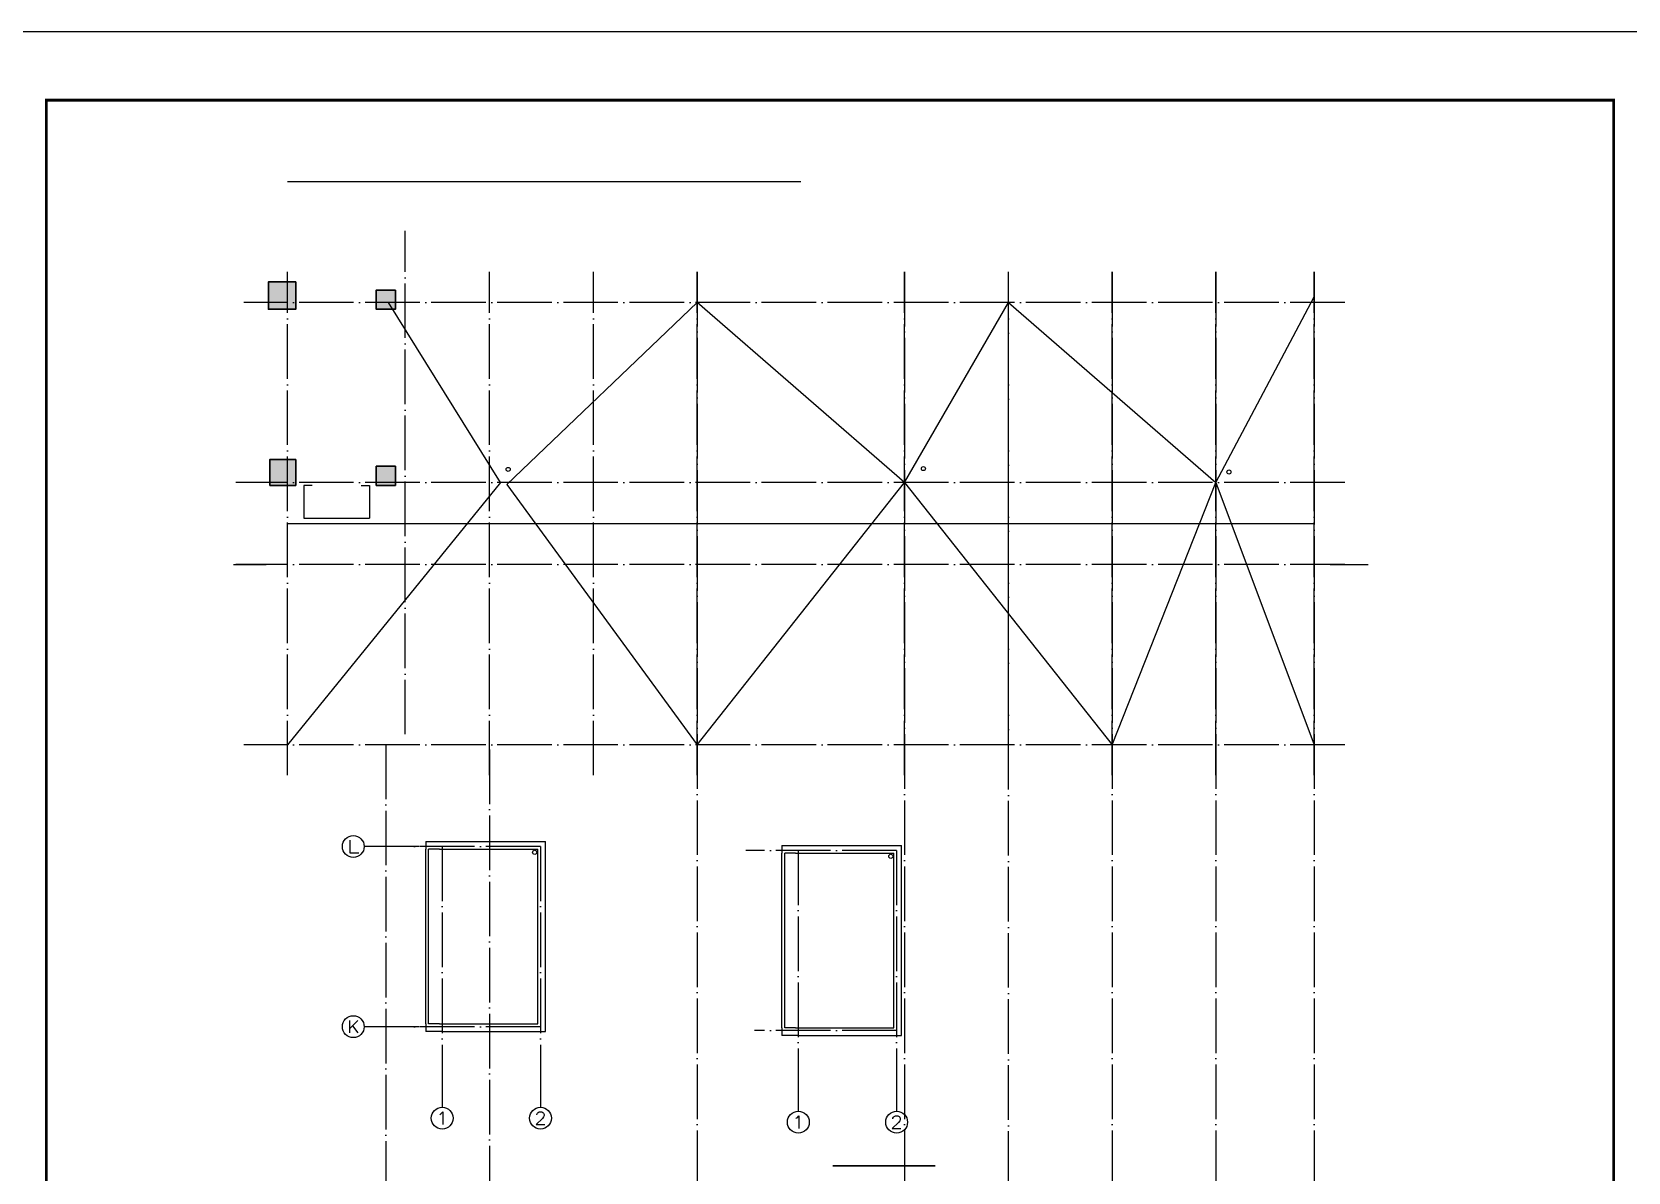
# Model space of a CAD drawing. Extents: x 39238 to 748440, y -374049 to 522939.
# Drawn here: x 277309 to 335767, y 212189 to 253956 of the extents above; entities that cross this region are included whole.
import ezdxf
from ezdxf.enums import TextEntityAlignment as Align

# ---------------------------------------------------------------- set-up
doc = ezdxf.new("R2010")
doc.units = 0
doc.header["$LTSCALE"] = 1000
doc.header["$MEASUREMENT"] = 0
doc.linetypes.add('DOTE', pattern=[2.42, 2, -0.2, 0.02, -0.2])
for name, color, linetype in [('AXIS', 3, 'Continuous'), ('AXIS_TEXT', 7, 'Continuous'), ('DIM_SYMB', 3, 'Continuous'), ('DOTE', 1, 'DOTE'), ('GROUND', 2, 'Continuous'), ('PUB_TITLE', 7, 'Continuous'), ('SURFACE', 6, 'Continuous'), ('WALL', 2, 'Continuous')]:
    doc.layers.add(name, color=color, linetype=linetype)
doc.layers.add('砼柱', color=2, linetype='Continuous', lineweight=35)
doc.styles.add('_TCH_AXIS', font='COMPLEX', dxfattribs={"bigfont": 'GBCBIG'})

msp = doc.modelspace()

# ---------------------------------------------------------------- hatches: boundary and pattern name
at = {"layer": '砼柱'}
h = msp.add_hatch(color=256, dxfattribs=at)
h.paths.add_polyline_path([(290622, 244496), (289922, 244496), (289922, 243796), (290622, 243796)])
h.paths.add_polyline_path([(290622, 238046), (289922, 238046), (289922, 237346), (290622, 237346)])
h.paths.add_polyline_path([(286972, 238296), (286022, 238296), (286022, 237346), (286972, 237346)])
h.paths.add_polyline_path([(286972, 244796), (285972, 244796), (285972, 243796), (286972, 243796)])

# ---------------------------------------------------------------- linework, layer by layer
for p, q in [((305472, 248466), (286672, 248466)), ((294469, 237446), (290372, 244046)), ((301672, 244046), (294705, 237376)), ((309272, 237446), (301672, 244046)), ((309272, 237446), (313072, 244046)), ((313072, 244046), (320672, 237446)), ((320672, 237446), (324272, 244246)), ((294469, 237446), (286672, 227846)), ((287572, 237346), (287272, 237346)), ((287272, 237346), (287272, 236146)), ((289372, 237346), (289672, 237346)), ((289672, 237346), (289672, 236146)), ((294705, 237376), (301672, 227846)), ((301672, 227846), (309272, 237446)), ((309272, 237446), (316872, 227846)), ((316872, 227846), (320672, 237446)), ((320672, 237446), (324272, 227846)), ((286672, 235945), (324272, 235945)), ((287272, 236146), (289672, 236146))]:
    msp.add_line(p, q)
at = {"color": 5}
for centre in [(294752, 237930), (309959, 237960), (321148, 237834), (295722, 223902), (308764, 223757)]:
    msp.add_circle(centre, 75, dxfattribs=at)
at = {"layer": 'AXIS'}
for p, q in [((291493, 224115), (289478, 224115)), ((291493, 217515), (289478, 217515)), ((292336, 216589), (292336, 214563)), ((295936, 216589), (295936, 214563)), ((305378, 216444), (305378, 214418)), ((308978, 216444), (308978, 214418))]:
    msp.add_line(p, q, dxfattribs=at)
for centre in [(289078, 224115), (289078, 217515), (292336, 214163), (295936, 214163), (305378, 214018), (308978, 214018)]:
    msp.add_circle(centre, 400, dxfattribs=at)
at = {"layer": 'DIM_SYMB', "const_width": 70}
msp.add_lwpolyline([(306635, 212416), (310393, 212416)], dxfattribs=at)
at = {"layer": 'DOTE'}
for p, q in [((290973, 228225), (290973, 246667)), ((286672, 226724), (286672, 245166)), ((286672, 226724), (286672, 245166)), ((294072, 226724), (294072, 245166)), ((297872, 226724), (297872, 245166)), ((301672, 226724), (301672, 245166)), ((301672, 245166), (301672, 189526)), ((309272, 226724), (309272, 245166)), ((309272, 245166), (309272, 189526)), ((313072, 206846), (313072, 245166)), ((313072, 226724), (313072, 245166)), ((316872, 226724), (316872, 245166)), ((316872, 245166), (316872, 189526)), ((320672, 226724), (320672, 245166)), ((320672, 245166), (320672, 189526)), ((324272, 226724), (324272, 245166)), ((324272, 245166), (324272, 189526)), ((325392, 244046), (285072, 244046)), ((325392, 244046), (285072, 244046)), ((325392, 244046), (285072, 244046)), ((325392, 244046), (285072, 244046)), ((325392, 237446), (284772, 237446)), ((325392, 234446), (284772, 234446)), ((325392, 227846), (285072, 227846)), ((290272, 227846), (290272, 189526)), ((294072, 227666), (294072, 189526)), ((295936, 224115), (290416, 224115)), ((292336, 224115), (292336, 216395)), ((295936, 224115), (295936, 216395)), ((295936, 224115), (295936, 216395)), ((308978, 223970), (303458, 223970)), ((305378, 223970), (305378, 216250)), ((308978, 223970), (308978, 216250)), ((308978, 223970), (308978, 216250)), ((295936, 217515), (290736, 217515)), ((295936, 217515), (290736, 217515)), ((295936, 217515), (290736, 217515)), ((295936, 217515), (290736, 217515)), ((308978, 217370), (303778, 217370)), ((308978, 217370), (303778, 217370)), ((308978, 217370), (303778, 217370)), ((308978, 217370), (303778, 217370))]:
    msp.add_line(p, q, dxfattribs=at)
at = {"layer": 'GROUND'}
for p, q in [((284692, 234446), (285892, 234446)), ((324852, 234446), (326252, 234446))]:
    msp.add_line(p, q, dxfattribs=at)
at = {"layer": 'PUB_TITLE', "color": 4}
msp.add_lwpolyline([(276838, 169856), (336238, 169856), (336238, 253956), (276838, 253956)], close=True, dxfattribs=at)
at = {"layer": 'PUB_TITLE', "color": 4, "const_width": 100}
msp.add_lwpolyline([(277838, 170856), (335238, 170856), (335238, 251456), (277838, 251456)], close=True, dxfattribs=at)
at = {"layer": 'SURFACE'}
for p, q in [((291736, 224295), (296116, 224295)), ((296116, 217335), (296116, 224295)), ((304778, 224150), (309158, 224150)), ((309158, 217190), (309158, 224150)), ((292336, 217335), (291736, 217335)), ((292336, 217335), (296116, 217335)), ((305378, 217190), (304778, 217190)), ((305378, 217190), (309158, 217190))]:
    msp.add_line(p, q, dxfattribs=at)
at = {"layer": 'WALL'}
for p, q in [((291736, 224295), (291736, 224015)), ((291736, 217615), (291736, 224015)), ((291836, 217615), (291836, 224015)), ((292236, 224015), (291836, 224015)), ((292236, 224015), (295836, 224015)), ((295836, 217615), (295836, 224015)), ((304778, 224150), (304778, 223870)), ((304778, 217470), (304778, 223870)), ((304878, 217470), (304878, 223870)), ((305278, 223870), (304878, 223870)), ((305278, 223870), (308878, 223870)), ((308878, 217470), (308878, 223870)), ((291736, 217615), (291736, 217335)), ((292236, 217615), (291836, 217615)), ((292236, 217615), (295836, 217615)), ((304778, 217470), (304778, 217190)), ((305278, 217470), (304878, 217470)), ((305278, 217470), (308878, 217470))]:
    msp.add_line(p, q, dxfattribs=at)
at = {"layer": '砼柱'}
for points in [[(286972, 244796), (285972, 244796), (285972, 243796), (286972, 243796)], [(290622, 244496), (289922, 244496), (289922, 243796), (290622, 243796)], [(286972, 238296), (286022, 238296), (286022, 237346), (286972, 237346)], [(290622, 238046), (289922, 238046), (289922, 237346), (290622, 237346)]]:
    msp.add_lwpolyline(points, close=True, dxfattribs=at)

# ---------------------------------------------------------------- texts
at = {"layer": 'AXIS_TEXT', "style": '_TCH_AXIS'}
for s, width, p, p2 in [('L', 1.4, (288851, 223889), (289304, 223889)), ('K', 1.105263, (288851, 217289), (289304, 217289)), ('1', 2.333333, (292109, 213937), (292562, 213937)), ('2', 1.5, (295709, 213937), (296162, 213937)), ('1', 2.333333, (305152, 213791), (305604, 213791)), ('2', 1.5, (308752, 213791), (309204, 213791))]:
    msp.add_text(s, height=453, dxfattribs=dict(at, width=width)).set_placement(p, p2, align=Align.FIT)

doc.saveas('drawing.dxf')
